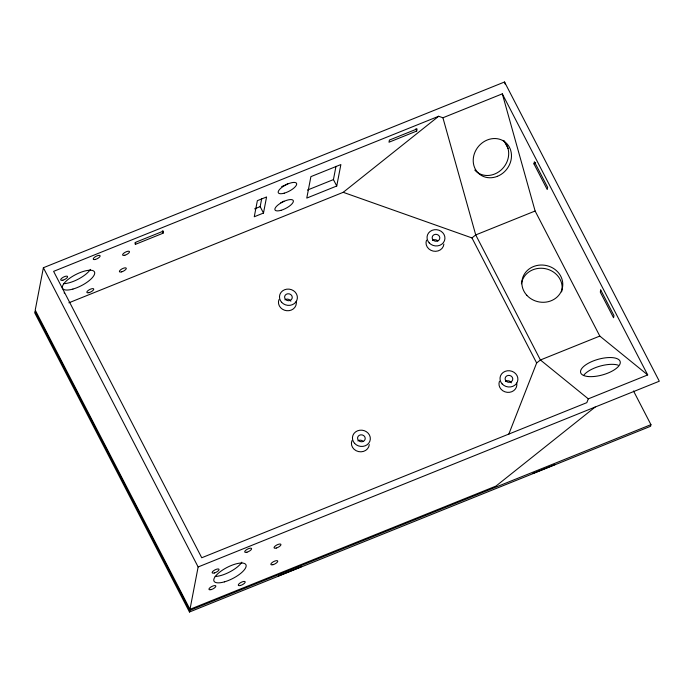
<?xml version="1.0" encoding="UTF-8"?>
<svg xmlns="http://www.w3.org/2000/svg" width="694" height="694" viewBox="0 0 694 694"><rect width="100%" height="100%" fill="white"/><g stroke="black" fill="none" stroke-linecap="round" stroke-linejoin="round"><path stroke-width="1.04" d="M189.983 609.323L198.137 566.963L659.3 381.214L504.529 81.996L43.375 267.737L35.221 310.105L189.983 609.323L495.958 486.086L595.192 407.031M135.373 244.366L135.79 242.223L163.454 231.076L163.038 233.227L135.373 244.366L134.922 242.761M263.486 213.049L266.583 196.957L257.361 200.679L254.264 216.762L263.486 213.049L260.163 206.638L261.716 198.597M189.471 612.004L189.774 610.399L35.012 311.172L34.7 312.786L189.471 612.004L650.625 426.263L650.937 424.65L633.518 390.982M336.746 186.009L340.875 164.565L310.903 176.632L306.774 198.085L336.746 186.009L333.432 179.599L335.991 166.326M416.66 131.071L417.077 128.928L389.412 140.067L388.996 142.218L416.66 131.071L415.992 128.659M533.964 163.879L534.38 161.737L547.644 187.389L547.228 189.531L533.964 163.879L535.638 162.552M508.685 434.435L536.644 362.988L540.418 359.986L599.807 336.07L647.693 374.934L588.304 398.85L586.812 402.659L201.746 557.759L53.611 271.363L438.677 116.262L442.919 117.772L502.309 93.846L647.693 374.934M68.871 302.81L343.218 192.316L438.677 116.262M343.218 192.316L471.963 237.929L475.728 234.928L535.117 211.011L502.309 93.846M254.637 208.868L260.163 206.638M307.451 190.061L333.432 179.599M189.774 610.399L650.937 424.65M278.45 575.951L301.508 566.66M533.07 473.386L555.131 464.512M588.304 398.85L540.418 359.986L475.728 234.928L442.919 117.772M504.13 140.83L508.112 148.525M535.117 211.011L599.807 336.07M471.963 237.929L536.644 362.988M43.375 267.737L198.137 566.963M504.529 81.996L505.119 84.069M162.37 230.816L163.038 233.227M64.091 292.868A3.852 1.336 -27.3 0 1 64.36 293.111M90.402 269.385A17.957 6.229 -27.3 0 1 63.701 283.655M241.85 562.192A17.957 6.229 -27.3 0 1 215.157 576.462M283.967 201.13A10.263 3.557 -27.3 0 1 280.792 202.769M288.019 183.511A10.263 3.557 -27.3 0 1 281.703 186.521M521.42 283.803A20.525 18.573 10.9 0 1 545.389 268.682A20.525 18.573 10.9 0 1 561.602 291.87M584.027 374.89A20.525 8.102 -15.6 0 1 618.215 365.157M502.994 140.379A20.525 18.157 -50.9 0 1 502.465 168.694A20.525 18.157 -50.9 0 1 474.783 170.065M443.882 244.088A8.979 8.12 10.9 0 1 433.117 251.081A8.979 8.12 10.9 0 1 426.515 240.176M516.718 383.027A8.979 8.12 10.9 0 1 507.236 392.336A8.979 8.12 10.9 0 1 499.48 381.24M369.277 444.585A8.979 8.12 10.9 0 1 358.512 451.577A8.979 8.12 10.9 0 1 351.919 440.673M296.191 301.396A8.979 8.12 10.9 0 1 286.709 310.704A8.979 8.12 10.9 0 1 278.953 299.608M357.861 440.924A3.852 3.479 10.9 0 1 363.266 441.488M505.423 381.492A3.852 3.479 10.9 0 1 511.383 382.836M432.466 240.428A3.852 3.479 10.9 0 1 437.871 240.992M284.896 299.869A3.852 3.479 10.9 0 1 290.855 301.205M600.709 289.979L600.293 292.122L613.557 317.765L613.973 315.623L600.709 289.979M95.494 259.391A3.852 1.336 -27.3 0 0 100.11 255.713A3.852 1.336 -27.3 0 0 94.462 257.318A3.852 1.336 -27.3 0 0 95.494 259.391M124.851 255.236A3.852 1.336 -27.3 0 0 129.466 251.558A3.852 1.336 -27.3 0 0 123.818 253.171A3.852 1.336 -27.3 0 0 124.851 255.236M121.65 271.857A3.852 1.336 -27.3 0 0 126.265 268.179A3.852 1.336 -27.3 0 0 120.617 269.793A3.852 1.336 -27.3 0 0 121.65 271.857M89.092 292.634A3.852 1.336 -27.3 0 0 93.707 288.964A3.852 1.336 -27.3 0 0 88.06 290.569A3.852 1.336 -27.3 0 0 89.092 292.634M62.946 280.168A3.852 1.336 -27.3 0 0 67.561 276.49A3.852 1.336 -27.3 0 0 61.913 278.103A3.852 1.336 -27.3 0 0 62.946 280.168M246.951 552.198A3.852 1.336 -27.3 0 0 251.566 548.52A3.852 1.336 -27.3 0 0 245.919 550.134A3.852 1.336 -27.3 0 0 246.951 552.198M214.394 572.975A3.852 1.336 -27.3 0 0 219.009 569.297A3.852 1.336 -27.3 0 0 213.362 570.91A3.852 1.336 -27.3 0 0 214.394 572.975M211.193 589.596A3.852 1.336 -27.3 0 0 215.808 585.927A3.852 1.336 -27.3 0 0 210.161 587.532A3.852 1.336 -27.3 0 0 211.193 589.596M240.549 585.45A3.852 1.336 -27.3 0 0 245.164 581.772A3.852 1.336 -27.3 0 0 239.517 583.376A3.852 1.336 -27.3 0 0 240.549 585.45M273.098 564.664A3.852 1.336 -27.3 0 0 277.713 560.995A3.852 1.336 -27.3 0 0 272.065 562.6A3.852 1.336 -27.3 0 0 273.098 564.664M276.299 548.043A3.852 1.336 -27.3 0 0 280.914 544.365A3.852 1.336 -27.3 0 0 275.266 545.978A3.852 1.336 -27.3 0 0 276.299 548.043M72.931 289.068A17.957 6.229 -27.3 0 0 94.471 271.909A17.957 6.229 -27.3 0 0 68.116 279.422A17.957 6.229 -27.3 0 0 72.931 289.068M224.379 581.876A17.957 6.229 -27.3 0 0 245.919 564.725A17.957 6.229 -27.3 0 0 219.564 572.229A17.957 6.229 -27.3 0 0 224.379 581.876M284.254 193.175A10.263 3.557 -27.3 0 0 296.555 183.372A10.263 3.557 -27.3 0 0 281.495 187.658A10.263 3.557 -27.3 0 0 284.254 193.175M280.949 210.334A10.263 3.557 -27.3 0 0 293.25 200.531A10.263 3.557 -27.3 0 0 278.19 204.817A10.263 3.557 -27.3 0 0 280.949 210.334M497.425 176.311A20.525 18.157 -50.9 0 0 505.779 142.634A20.525 18.157 -50.9 0 0 473.829 155.508A20.525 18.157 -50.9 0 0 497.425 176.311M526.798 295.262A20.525 18.573 10.9 0 0 561.62 290.5A20.525 18.573 10.9 0 0 538.553 265.221A20.525 18.573 10.9 0 0 526.798 295.262M588.148 376.53A20.525 8.102 -15.6 0 0 620.098 363.665A20.525 8.102 -15.6 0 0 592.988 361.062A20.525 8.102 -15.6 0 0 588.148 376.53M429.196 242.883A8.979 8.12 10.9 0 0 444.438 240.792A8.979 8.12 10.9 0 0 434.34 229.74A8.979 8.12 10.9 0 0 429.196 242.883M433.082 239.977A3.852 3.479 10.9 0 0 439.606 239.083A3.852 3.479 10.9 0 0 435.285 234.346A3.852 3.479 10.9 0 0 433.082 239.977M502.161 383.938A8.979 8.12 10.9 0 0 517.394 381.856A8.979 8.12 10.9 0 0 507.305 370.796A8.979 8.12 10.9 0 0 502.161 383.938M506.039 381.041A3.852 3.479 10.9 0 0 512.571 380.147A3.852 3.479 10.9 0 0 508.242 375.411A3.852 3.479 10.9 0 0 506.039 381.041M354.599 443.379A8.979 8.12 10.9 0 0 369.833 441.289A8.979 8.12 10.9 0 0 359.744 430.237A8.979 8.12 10.9 0 0 354.599 443.379M358.477 440.473A3.852 3.479 10.9 0 0 365.009 439.58A3.852 3.479 10.9 0 0 360.68 434.843A3.852 3.479 10.9 0 0 358.477 440.473M281.634 302.315A8.979 8.12 10.9 0 0 296.876 300.233A8.979 8.12 10.9 0 0 286.778 289.172A8.979 8.12 10.9 0 0 281.634 302.315M285.52 299.418A3.852 3.479 10.9 0 0 292.044 298.524A3.852 3.479 10.9 0 0 287.724 293.779A3.852 3.479 10.9 0 0 285.52 299.418"/></g></svg>
